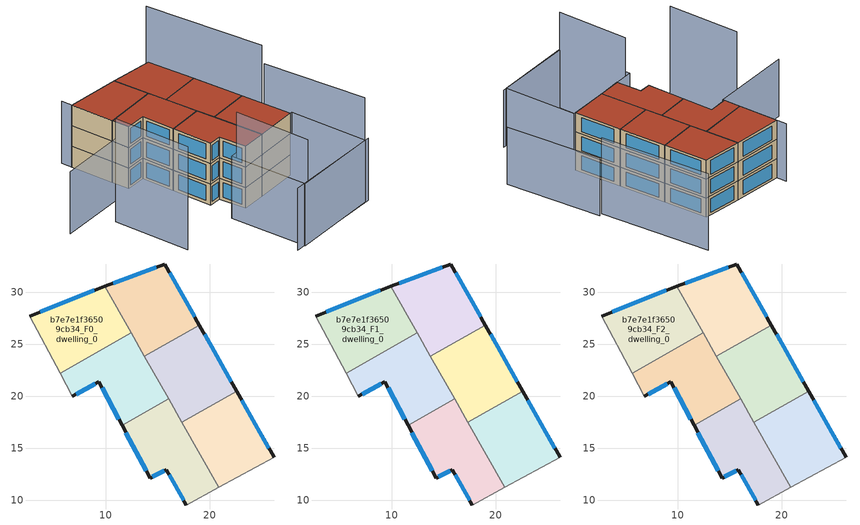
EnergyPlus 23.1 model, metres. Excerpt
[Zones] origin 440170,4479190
b7e7e1f36509cb34_F0_dwelling_0
 floor ground (EU_floor_Construction): 9.91,30.56 12.46,26.08 5.62,22.21 2.72,27.7 z0
 wall outside (EU_wall_Construction): 9.91,30.56 2.72,27.7 z0:3
 wall adiabatic (EU_wall_Construction): 2.72,27.7 5.62,22.21 z0:3
 wall to b7e7e1f36509cb34_F0_dwelling_1 (EU_wall_Construction): 5.62,22.21 12.46,26.08 z0:3
 wall to b7e7e1f36509cb34_F0_dwelling_3 (EU_wall_Construction): 12.46,26.08 9.92,30.56 z0:3
 window (EU_Window_Construction): 8.91,30.16 3.71,28.09 z0.42:2.58
b7e7e1f36509cb34_F0_dwelling_1
 floor ground (EU_floor_Construction): 12.46,26.08 16.05,19.73 11.57,17.2 9.36,21.37 6.8,19.99 5.62,22.21 z0
 wall outside (EU_wall_Construction): 6.8,19.99 9.36,21.37 11.57,17.2 z0:3
 wall adiabatic (EU_wall_Construction): 5.62,22.21 6.8,19.99 z0:3
 wall to b7e7e1f36509cb34_F0_dwelling_2 (EU_wall_Construction): 11.57,17.2 16.05,19.73 z0:3
 wall to b7e7e1f36509cb34_F0_dwelling_4 (EU_wall_Construction): 16.05,19.73 13.73,23.82 z0:3
 wall to b7e7e1f36509cb34_F0_dwelling_3 (EU_wall_Construction): 13.73,23.82 12.46,26.08 z0:3
 window (EU_Window_Construction): 7.16,20.18 9,21.18 / 9.66,20.79 11.27,17.78 z0.42:2.58
b7e7e1f36509cb34_F0_dwelling_2
 floor ground (EU_floor_Construction): 16.05,19.73 20.86,11.21 17.77,9.53 15.83,12.93 14.28,12.12 11.57,17.2 z0
 wall outside (EU_wall_Construction): 11.57,17.2 14.28,12.12 15.83,12.93 17.77,9.53 z0:3
 wall adiabatic (EU_wall_Construction): 17.77,9.53 20.86,11.21 z0:3
 wall to b7e7e1f36509cb34_F0_dwelling_5 (EU_wall_Construction): 20.86,11.21 17.31,17.49 z0:3
 wall to b7e7e1f36509cb34_F0_dwelling_4 (EU_wall_Construction): 17.31,17.49 16.05,19.73 z0:3
 window (EU_Window_Construction): 14.49,12.23 15.62,12.81 / 11.95,16.49 13.9,12.82 / 16.1,12.45 17.5,10 z0.42:2.58
b7e7e1f36509cb34_F0_dwelling_3
 floor ground (EU_floor_Construction): 15.69,32.71 19.02,26.81 13.73,23.82 9.92,30.56 z0
 wall outside (EU_wall_Construction): 19.02,26.81 15.69,32.71 9.92,30.56 z0:3
 wall to b7e7e1f36509cb34_F0_dwelling_4 (EU_wall_Construction): 13.73,23.82 19.02,26.81 z0:3
 window (EU_Window_Construction): 14.89,32.41 10.72,30.86 / 18.56,27.63 16.15,31.89 z0.42:2.58
b7e7e1f36509cb34_F0_dwelling_4
 floor ground (EU_floor_Construction): 19.02,26.81 22.6,20.48 17.31,17.49 13.73,23.82 z0
 wall outside (EU_wall_Construction): 22.6,20.48 19.02,26.81 z0:3
 wall to b7e7e1f36509cb34_F0_dwelling_5 (EU_wall_Construction): 17.31,17.49 22.6,20.48 z0:3
 window (EU_Window_Construction): 22.1,21.36 19.52,25.93 z0.42:2.58
b7e7e1f36509cb34_F0_dwelling_5
 floor ground (EU_floor_Construction): 22.6,20.48 26.2,14.12 20.86,11.21 17.31,17.49 z0
 wall outside (EU_wall_Construction): 26.2,14.12 22.6,20.48 z0:3
 wall adiabatic (EU_wall_Construction): 20.86,11.21 26.2,14.12 z0:3
 window (EU_Window_Construction): 25.7,15 23.1,19.6 z0.42:2.58
b7e7e1f36509cb34_F1_dwelling_0
 floor to b7e7e1f36509cb34_F0_dwelling_0 (EU_floor_Construction): 9.91,30.56 12.46,26.08 5.62,22.21 2.72,27.7 z3
 wall outside (EU_wall_Construction): 9.91,30.56 2.72,27.7 z3:6
 wall adiabatic (EU_wall_Construction): 2.72,27.7 5.62,22.21 z3:6
 wall to b7e7e1f36509cb34_F1_dwelling_1 (EU_wall_Construction): 5.62,22.21 12.46,26.08 z3:6
 wall to b7e7e1f36509cb34_F1_dwelling_3 (EU_wall_Construction): 12.46,26.08 9.92,30.56 z3:6
 window (EU_Window_Construction): 8.91,30.16 3.71,28.09 z3.42:5.58
b7e7e1f36509cb34_F1_dwelling_1
 floor to b7e7e1f36509cb34_F0_dwelling_1 (EU_floor_Construction): 12.46,26.08 16.05,19.73 11.57,17.2 9.36,21.37 6.8,19.99 5.62,22.21 z3
 wall outside (EU_wall_Construction): 6.8,19.99 9.36,21.37 11.57,17.2 z3:6
 wall adiabatic (EU_wall_Construction): 5.62,22.21 6.8,19.99 z3:6
 wall to b7e7e1f36509cb34_F1_dwelling_2 (EU_wall_Construction): 11.57,17.2 16.05,19.73 z3:6
 wall to b7e7e1f36509cb34_F1_dwelling_4 (EU_wall_Construction): 16.05,19.73 13.73,23.82 z3:6
 wall to b7e7e1f36509cb34_F1_dwelling_3 (EU_wall_Construction): 13.73,23.82 12.46,26.08 z3:6
 window (EU_Window_Construction): 7.16,20.18 9,21.18 / 9.66,20.79 11.27,17.78 z3.42:5.58
b7e7e1f36509cb34_F1_dwelling_2
 floor to b7e7e1f36509cb34_F0_dwelling_2 (EU_floor_Construction): 16.05,19.73 20.86,11.21 17.77,9.53 15.83,12.93 14.28,12.12 11.57,17.2 z3
 wall outside (EU_wall_Construction): 11.57,17.2 14.28,12.12 15.83,12.93 17.77,9.53 z3:6
 wall adiabatic (EU_wall_Construction): 17.77,9.53 20.86,11.21 z3:6
 wall to b7e7e1f36509cb34_F1_dwelling_5 (EU_wall_Construction): 20.86,11.21 17.31,17.49 z3:6
 wall to b7e7e1f36509cb34_F1_dwelling_4 (EU_wall_Construction): 17.31,17.49 16.05,19.73 z3:6
 window (EU_Window_Construction): 14.49,12.23 15.62,12.81 / 11.95,16.49 13.9,12.82 / 16.1,12.45 17.5,10 z3.42:5.58
b7e7e1f36509cb34_F1_dwelling_3
 floor to b7e7e1f36509cb34_F0_dwelling_3 (EU_floor_Construction): 15.69,32.71 19.02,26.81 13.73,23.82 9.92,30.56 z3
 wall outside (EU_wall_Construction): 19.02,26.81 15.69,32.71 9.92,30.56 z3:6
 wall to b7e7e1f36509cb34_F1_dwelling_4 (EU_wall_Construction): 13.73,23.82 19.02,26.81 z3:6
 window (EU_Window_Construction): 14.89,32.41 10.72,30.86 / 18.56,27.63 16.15,31.89 z3.42:5.58
b7e7e1f36509cb34_F1_dwelling_4
 floor to b7e7e1f36509cb34_F0_dwelling_4 (EU_floor_Construction): 19.02,26.81 22.6,20.48 17.31,17.49 13.73,23.82 z3
 wall outside (EU_wall_Construction): 22.6,20.48 19.02,26.81 z3:6
 wall to b7e7e1f36509cb34_F1_dwelling_5 (EU_wall_Construction): 17.31,17.49 22.6,20.48 z3:6
 window (EU_Window_Construction): 22.1,21.36 19.52,25.93 z3.42:5.58
b7e7e1f36509cb34_F1_dwelling_5
 floor to b7e7e1f36509cb34_F0_dwelling_5 (EU_floor_Construction): 22.6,20.48 26.2,14.12 20.86,11.21 17.31,17.49 z3
 wall outside (EU_wall_Construction): 26.2,14.12 22.6,20.48 z3:6
 wall adiabatic (EU_wall_Construction): 20.86,11.21 26.2,14.12 z3:6
 window (EU_Window_Construction): 25.7,15 23.1,19.6 z3.42:5.58
b7e7e1f36509cb34_F2_dwelling_0
 floor to b7e7e1f36509cb34_F1_dwelling_0 (EU_floor_Construction): 9.91,30.56 12.46,26.08 5.62,22.21 2.72,27.7 z6
 wall outside (EU_wall_Construction): 9.91,30.56 2.72,27.7 z6:9
 wall adiabatic (EU_wall_Construction): 2.72,27.7 5.62,22.21 z6:9
 wall to b7e7e1f36509cb34_F2_dwelling_1 (EU_wall_Construction): 5.62,22.21 12.46,26.08 z6:9
 wall to b7e7e1f36509cb34_F2_dwelling_3 (EU_wall_Construction): 12.46,26.08 9.92,30.56 z6:9
 window (EU_Window_Construction): 8.91,30.16 3.71,28.09 z6.42:8.58
 roof outside (EU_roof_Construction): 12.46,26.08 9.91,30.56 2.72,27.7 5.62,22.21 z9
b7e7e1f36509cb34_F2_dwelling_1
 floor to b7e7e1f36509cb34_F1_dwelling_1 (EU_floor_Construction): 12.46,26.08 16.05,19.73 11.57,17.2 9.36,21.37 6.8,19.99 5.62,22.21 z6
 wall outside (EU_wall_Construction): 6.8,19.99 9.36,21.37 11.57,17.2 z6:9
 wall adiabatic (EU_wall_Construction): 5.62,22.21 6.8,19.99 z6:9
 wall to b7e7e1f36509cb34_F2_dwelling_2 (EU_wall_Construction): 11.57,17.2 16.05,19.73 z6:9
 wall to b7e7e1f36509cb34_F2_dwelling_4 (EU_wall_Construction): 16.05,19.73 13.73,23.82 z6:9
 wall to b7e7e1f36509cb34_F2_dwelling_3 (EU_wall_Construction): 13.73,23.82 12.46,26.08 z6:9
 window (EU_Window_Construction): 7.16,20.18 9,21.18 / 9.66,20.79 11.27,17.78 z6.42:8.58
 roof outside (EU_roof_Construction): 16.05,19.73 12.46,26.08 5.62,22.21 6.8,19.99 9.36,21.37 11.57,17.2 z9
b7e7e1f36509cb34_F2_dwelling_2
 floor to b7e7e1f36509cb34_F1_dwelling_2 (EU_floor_Construction): 16.05,19.73 20.86,11.21 17.77,9.53 15.83,12.93 14.28,12.12 11.57,17.2 z6
 wall outside (EU_wall_Construction): 11.57,17.2 14.28,12.12 15.83,12.93 17.77,9.53 z6:9
 wall adiabatic (EU_wall_Construction): 17.77,9.53 20.86,11.21 z6:9
 wall to b7e7e1f36509cb34_F2_dwelling_5 (EU_wall_Construction): 20.86,11.21 17.31,17.49 z6:9
 wall to b7e7e1f36509cb34_F2_dwelling_4 (EU_wall_Construction): 17.31,17.49 16.05,19.73 z6:9
 window (EU_Window_Construction): 14.49,12.23 15.62,12.81 / 11.95,16.49 13.9,12.82 / 16.1,12.45 17.5,10 z6.42:8.58
 roof outside (EU_roof_Construction): 20.86,11.21 16.05,19.73 11.57,17.2 14.28,12.12 15.83,12.93 17.77,9.53 z9
b7e7e1f36509cb34_F2_dwelling_3
 floor to b7e7e1f36509cb34_F1_dwelling_3 (EU_floor_Construction): 15.69,32.71 19.02,26.81 13.73,23.82 9.92,30.56 z6
 wall outside (EU_wall_Construction): 19.02,26.81 15.69,32.71 9.92,30.56 z6:9
 wall to b7e7e1f36509cb34_F2_dwelling_4 (EU_wall_Construction): 13.73,23.82 19.02,26.81 z6:9
 window (EU_Window_Construction): 14.89,32.41 10.72,30.86 / 18.56,27.63 16.15,31.89 z6.42:8.58
 roof outside (EU_roof_Construction): 19.02,26.81 15.69,32.71 9.92,30.56 13.73,23.82 z9
b7e7e1f36509cb34_F2_dwelling_4
 floor to b7e7e1f36509cb34_F1_dwelling_4 (EU_floor_Construction): 19.02,26.81 22.6,20.48 17.31,17.49 13.73,23.82 z6
 wall outside (EU_wall_Construction): 22.6,20.48 19.02,26.81 z6:9
 wall to b7e7e1f36509cb34_F2_dwelling_5 (EU_wall_Construction): 17.31,17.49 22.6,20.48 z6:9
 window (EU_Window_Construction): 22.1,21.36 19.52,25.93 z6.42:8.58
 roof outside (EU_roof_Construction): 22.6,20.48 19.02,26.81 13.73,23.82 17.31,17.49 z9
b7e7e1f36509cb34_F2_dwelling_5
 floor to b7e7e1f36509cb34_F1_dwelling_5 (EU_floor_Construction): 22.6,20.48 26.2,14.12 20.86,11.21 17.31,17.49 z6
 wall outside (EU_wall_Construction): 26.2,14.12 22.6,20.48 z6:9
 wall adiabatic (EU_wall_Construction): 20.86,11.21 26.2,14.12 z6:9
 window (EU_Window_Construction): 25.7,15 23.1,19.6 z6.42:8.58
 roof outside (EU_roof_Construction): 26.2,14.12 22.6,20.48 17.31,17.49 20.86,11.21 z9
shading: 16.06,8.54 21.1,-1.15 / 1.93,13.68 7.05,3.85 z0:15; 19.27,-2.13 32.28,4.65 / 1.99,29.05 6.97,19.74 / 6.97,19.74 -4.35,13.69 / 36.03,13.39 28.38,26.03 / 15.22,8.21 26.47,14.27 / 26.47,14.27 31.78,4.4 / 31.78,4.4 20.54,-1.66 / 20.54,-1.66 15.22,8.21 z0:9; 27.94,25.76 19.12,40.33 z0:12
[Building]
EU S2 Campaign: North Axis=0; Terrain=City; Solar Distribution=FullExterior
[Site:Location]
Madrid: Latitude=40.5; Longitude=-3.5; Time Zone=1; Elevation=609
[SizingPeriod:WeatherFileDays]
AnnualSizingPeriod: Begin Month=1; Begin Day of Month=1; End Month=12; End Day of Month=31; Day of Week for Start Day=Monday; Use Weather File Daylight Saving Period=No; Use Weather File Rain and Snow Indicators=No
[MATERIAL]
EU_InternalMass_Material: Roughness=MediumRough; Thickness=0.1; Conductivity=1; Density=1800; Specific Heat=900; Thermal Absorptance=0.9; Solar Absorptance=0.7; Visible Absorptance=0.7
[MATERIAL:NOMASS] Roughness=MediumRough; Thermal Absorptance=0.9; Solar Absorptance=0.7; Visible Absorptance=0.7
Name | Thermal Resistance
EU_wall_NoMass | 1.60022
EU_roof_NoMass | 1.57597
EU_floor_NoMass | 0.470652
[WINDOWMATERIAL:SIMPLEGLAZINGSYSTEM]
EU_Window_SimpleGlazing: UFactor=3.28802; Solar Heat Gain Coefficient=0.85; Visible Transmittance=0.85
[CONSTRUCTION]
EU_wall_Construction: EU_wall_NoMass
EU_roof_Construction: EU_roof_NoMass
EU_floor_Construction: EU_floor_NoMass
EU_InternalMass_Construction: EU_InternalMass_Material
EU_Window_Construction: EU_Window_SimpleGlazing
[ZONE] Type=1; Multiplier=1; Ceiling Height=autocalculate; Floor Area=autocalculate; Part of Total Floor Area=Yes
Name | Volume
b7e7e1f36509cb34_F0_dwelling_0; b7e7e1f36509cb34_F1_dwelling_0; b7e7e1f36509cb34_F2_dwelling_0 | 132.374
b7e7e1f36509cb34_F0_dwelling_1; b7e7e1f36509cb34_F1_dwelling_1; b7e7e1f36509cb34_F2_dwelling_1 | 132.436
b7e7e1f36509cb34_F0_dwelling_2; b7e7e1f36509cb34_F1_dwelling_2; b7e7e1f36509cb34_F2_dwelling_2 | 132.438
b7e7e1f36509cb34_F0_dwelling_3; b7e7e1f36509cb34_F1_dwelling_3; b7e7e1f36509cb34_F2_dwelling_3 | 132.413
b7e7e1f36509cb34_F0_dwelling_4; b7e7e1f36509cb34_F1_dwelling_4; b7e7e1f36509cb34_F2_dwelling_4 | 132.43
b7e7e1f36509cb34_F0_dwelling_5; b7e7e1f36509cb34_F1_dwelling_5; b7e7e1f36509cb34_F2_dwelling_5 | 132.42
[INTERNALMASS] Construction=EU_InternalMass_Construction
Name | Zone or ZoneList | Surface Area
b7e7e1f36509cb34_F0_dwelling_0_EU_InternalMass | b7e7e1f36509cb34_F0_dwelling_0 | 44.1486
b7e7e1f36509cb34_F0_dwelling_1_EU_InternalMass | b7e7e1f36509cb34_F0_dwelling_1 | 44.1453
b7e7e1f36509cb34_F0_dwelling_2_EU_InternalMass | b7e7e1f36509cb34_F0_dwelling_2 | 44.1463
b7e7e1f36509cb34_F0_dwelling_3_EU_InternalMass | b7e7e1f36509cb34_F0_dwelling_3 | 44.1377
b7e7e1f36509cb34_F0_dwelling_4_EU_InternalMass | b7e7e1f36509cb34_F0_dwelling_4 | 44.1432
b7e7e1f36509cb34_F0_dwelling_5_EU_InternalMass | b7e7e1f36509cb34_F0_dwelling_5 | 44.1402
b7e7e1f36509cb34_F1_dwelling_0_EU_InternalMass | b7e7e1f36509cb34_F1_dwelling_0 | 44.1486
b7e7e1f36509cb34_F1_dwelling_1_EU_InternalMass | b7e7e1f36509cb34_F1_dwelling_1 | 44.1453
b7e7e1f36509cb34_F1_dwelling_2_EU_InternalMass | b7e7e1f36509cb34_F1_dwelling_2 | 44.1463
b7e7e1f36509cb34_F1_dwelling_3_EU_InternalMass | b7e7e1f36509cb34_F1_dwelling_3 | 44.1377
b7e7e1f36509cb34_F1_dwelling_4_EU_InternalMass | b7e7e1f36509cb34_F1_dwelling_4 | 44.1432
b7e7e1f36509cb34_F1_dwelling_5_EU_InternalMass | b7e7e1f36509cb34_F1_dwelling_5 | 44.1402
b7e7e1f36509cb34_F2_dwelling_0_EU_InternalMass | b7e7e1f36509cb34_F2_dwelling_0 | 44.1486
b7e7e1f36509cb34_F2_dwelling_1_EU_InternalMass | b7e7e1f36509cb34_F2_dwelling_1 | 44.1453
b7e7e1f36509cb34_F2_dwelling_2_EU_InternalMass | b7e7e1f36509cb34_F2_dwelling_2 | 44.1463
b7e7e1f36509cb34_F2_dwelling_3_EU_InternalMass | b7e7e1f36509cb34_F2_dwelling_3 | 44.1377
b7e7e1f36509cb34_F2_dwelling_4_EU_InternalMass | b7e7e1f36509cb34_F2_dwelling_4 | 44.1432
b7e7e1f36509cb34_F2_dwelling_5_EU_InternalMass | b7e7e1f36509cb34_F2_dwelling_5 | 44.1402
[OTHEREQUIPMENT] Fuel Type=Electricity; Design Level Calculation Method=Watts/Area; Power per Zone Floor Area=1; Fraction Latent=0; Fraction Radiant=0; Fraction Lost=0; Carbon Dioxide Generation Rate=0; EndUse Subcategory=EU_Step8_InternalGains
Name | Zone or ZoneList or Space or SpaceList | Schedule
EU_Step8_InternalGain_b7e7e1f36509cb34_F0_dwelling_0_f000 | b7e7e1f36509cb34_F0_dwelling_0 | EU_Step8_GainSchedule_b7e7e1f36509cb34_F0_dwelling_0_f000
EU_Step8_InternalGain_b7e7e1f36509cb34_F0_dwelling_1_f000 | b7e7e1f36509cb34_F0_dwelling_1 | EU_Step8_GainSchedule_b7e7e1f36509cb34_F0_dwelling_1_f000
EU_Step8_InternalGain_b7e7e1f36509cb34_F0_dwelling_2_f000 | b7e7e1f36509cb34_F0_dwelling_2 | EU_Step8_GainSchedule_b7e7e1f36509cb34_F0_dwelling_2_f000
EU_Step8_InternalGain_b7e7e1f36509cb34_F0_dwelling_3_f000 | b7e7e1f36509cb34_F0_dwelling_3 | EU_Step8_GainSchedule_b7e7e1f36509cb34_F0_dwelling_3_f000
EU_Step8_InternalGain_b7e7e1f36509cb34_F0_dwelling_4_f000 | b7e7e1f36509cb34_F0_dwelling_4 | EU_Step8_GainSchedule_b7e7e1f36509cb34_F0_dwelling_4_f000
EU_Step8_InternalGain_b7e7e1f36509cb34_F0_dwelling_5_f000 | b7e7e1f36509cb34_F0_dwelling_5 | EU_Step8_GainSchedule_b7e7e1f36509cb34_F0_dwelling_5_f000
EU_Step8_InternalGain_b7e7e1f36509cb34_F1_dwelling_0_f000 | b7e7e1f36509cb34_F1_dwelling_0 | EU_Step8_GainSchedule_b7e7e1f36509cb34_F1_dwelling_0_f000
EU_Step8_InternalGain_b7e7e1f36509cb34_F1_dwelling_1_f000 | b7e7e1f36509cb34_F1_dwelling_1 | EU_Step8_GainSchedule_b7e7e1f36509cb34_F1_dwelling_1_f000
EU_Step8_InternalGain_b7e7e1f36509cb34_F1_dwelling_2_f000 | b7e7e1f36509cb34_F1_dwelling_2 | EU_Step8_GainSchedule_b7e7e1f36509cb34_F1_dwelling_2_f000
EU_Step8_InternalGain_b7e7e1f36509cb34_F1_dwelling_3_f000 | b7e7e1f36509cb34_F1_dwelling_3 | EU_Step8_GainSchedule_b7e7e1f36509cb34_F1_dwelling_3_f000
EU_Step8_InternalGain_b7e7e1f36509cb34_F1_dwelling_4_f000 | b7e7e1f36509cb34_F1_dwelling_4 | EU_Step8_GainSchedule_b7e7e1f36509cb34_F1_dwelling_4_f000
EU_Step8_InternalGain_b7e7e1f36509cb34_F1_dwelling_5_f000 | b7e7e1f36509cb34_F1_dwelling_5 | EU_Step8_GainSchedule_b7e7e1f36509cb34_F1_dwelling_5_f000
EU_Step8_InternalGain_b7e7e1f36509cb34_F2_dwelling_0_f000 | b7e7e1f36509cb34_F2_dwelling_0 | EU_Step8_GainSchedule_b7e7e1f36509cb34_F2_dwelling_0_f000
EU_Step8_InternalGain_b7e7e1f36509cb34_F2_dwelling_1_f000 | b7e7e1f36509cb34_F2_dwelling_1 | EU_Step8_GainSchedule_b7e7e1f36509cb34_F2_dwelling_1_f000
EU_Step8_InternalGain_b7e7e1f36509cb34_F2_dwelling_2_f000 | b7e7e1f36509cb34_F2_dwelling_2 | EU_Step8_GainSchedule_b7e7e1f36509cb34_F2_dwelling_2_f000
EU_Step8_InternalGain_b7e7e1f36509cb34_F2_dwelling_3_f000 | b7e7e1f36509cb34_F2_dwelling_3 | EU_Step8_GainSchedule_b7e7e1f36509cb34_F2_dwelling_3_f000
EU_Step8_InternalGain_b7e7e1f36509cb34_F2_dwelling_4_f000 | b7e7e1f36509cb34_F2_dwelling_4 | EU_Step8_GainSchedule_b7e7e1f36509cb34_F2_dwelling_4_f000
EU_Step8_InternalGain_b7e7e1f36509cb34_F2_dwelling_5_f000 | b7e7e1f36509cb34_F2_dwelling_5 | EU_Step8_GainSchedule_b7e7e1f36509cb34_F2_dwelling_5_f000
[ZONEVENTILATION:DESIGNFLOWRATE] Schedule=EU_AlwaysOn; Design Flow Rate Calculation Method=AirChanges/Hour; Air Changes per Hour=0.480704; Ventilation Type=Natural; Fan Pressure Rise=0; Fan Total Efficiency=1; Constant Term Coefficient=1; Temperature Term Coefficient=0; Velocity Term Coefficient=0; Velocity Squared Term Coefficient=0; Minimum Indoor Temperature=-100; Maximum Indoor Temperature=100; Delta Temperature=-100; Minimum Outdoor Temperature=-100; Maximum Outdoor Temperature=100; Maximum Wind Speed=40
Name | Zone or ZoneList or Space or SpaceList
EU_ConstantAir_b7e7e1f36509cb34_F0_dwelling_0 | b7e7e1f36509cb34_F0_dwelling_0
EU_ConstantAir_b7e7e1f36509cb34_F0_dwelling_1 | b7e7e1f36509cb34_F0_dwelling_1
EU_ConstantAir_b7e7e1f36509cb34_F0_dwelling_2 | b7e7e1f36509cb34_F0_dwelling_2
EU_ConstantAir_b7e7e1f36509cb34_F0_dwelling_3 | b7e7e1f36509cb34_F0_dwelling_3
EU_ConstantAir_b7e7e1f36509cb34_F0_dwelling_4 | b7e7e1f36509cb34_F0_dwelling_4
EU_ConstantAir_b7e7e1f36509cb34_F0_dwelling_5 | b7e7e1f36509cb34_F0_dwelling_5
EU_ConstantAir_b7e7e1f36509cb34_F1_dwelling_0 | b7e7e1f36509cb34_F1_dwelling_0
EU_ConstantAir_b7e7e1f36509cb34_F1_dwelling_1 | b7e7e1f36509cb34_F1_dwelling_1
EU_ConstantAir_b7e7e1f36509cb34_F1_dwelling_2 | b7e7e1f36509cb34_F1_dwelling_2
EU_ConstantAir_b7e7e1f36509cb34_F1_dwelling_3 | b7e7e1f36509cb34_F1_dwelling_3
EU_ConstantAir_b7e7e1f36509cb34_F1_dwelling_4 | b7e7e1f36509cb34_F1_dwelling_4
EU_ConstantAir_b7e7e1f36509cb34_F1_dwelling_5 | b7e7e1f36509cb34_F1_dwelling_5
EU_ConstantAir_b7e7e1f36509cb34_F2_dwelling_0 | b7e7e1f36509cb34_F2_dwelling_0
EU_ConstantAir_b7e7e1f36509cb34_F2_dwelling_1 | b7e7e1f36509cb34_F2_dwelling_1
EU_ConstantAir_b7e7e1f36509cb34_F2_dwelling_2 | b7e7e1f36509cb34_F2_dwelling_2
EU_ConstantAir_b7e7e1f36509cb34_F2_dwelling_3 | b7e7e1f36509cb34_F2_dwelling_3
EU_ConstantAir_b7e7e1f36509cb34_F2_dwelling_4 | b7e7e1f36509cb34_F2_dwelling_4
EU_ConstantAir_b7e7e1f36509cb34_F2_dwelling_5 | b7e7e1f36509cb34_F2_dwelling_5
[HVACTEMPLATE:THERMOSTAT] Constant Heating Setpoint=20; Constant Cooling Setpoint=50
EU_HeatOnly_b7e7e1f36509cb34_F0_dwelling_0; EU_HeatOnly_b7e7e1f36509cb34_F0_dwelling_1; EU_HeatOnly_b7e7e1f36509cb34_F0_dwelling_2; EU_HeatOnly_b7e7e1f36509cb34_F0_dwelling_3; EU_HeatOnly_b7e7e1f36509cb34_F0_dwelling_4; EU_HeatOnly_b7e7e1f36509cb34_F0_dwelling_5; EU_HeatOnly_b7e7e1f36509cb34_F1_dwelling_0; EU_HeatOnly_b7e7e1f36509cb34_F1_dwelling_1; EU_HeatOnly_b7e7e1f36509cb34_F1_dwelling_2; EU_HeatOnly_b7e7e1f36509cb34_F1_dwelling_3; EU_HeatOnly_b7e7e1f36509cb34_F1_dwelling_4; EU_HeatOnly_b7e7e1f36509cb34_F1_dwelling_5; EU_HeatOnly_b7e7e1f36509cb34_F2_dwelling_0; EU_HeatOnly_b7e7e1f36509cb34_F2_dwelling_1; EU_HeatOnly_b7e7e1f36509cb34_F2_dwelling_2; EU_HeatOnly_b7e7e1f36509cb34_F2_dwelling_3; EU_HeatOnly_b7e7e1f36509cb34_F2_dwelling_4; EU_HeatOnly_b7e7e1f36509cb34_F2_dwelling_5
[HVACTEMPLATE:ZONE:IDEALLOADSAIRSYSTEM] System Availability Schedule=EU_AlwaysOn; Maximum Heating Supply Air Temperature=50; Minimum Cooling Supply Air Temperature=13; Maximum Heating Supply Air Humidity Ratio=0.0156; Minimum Cooling Supply Air Humidity Ratio=0.0077; Heating Limit=NoLimit; Cooling Limit=NoLimit; Heating Availability Schedule=EU_AlwaysOn; Cooling Availability Schedule=EU_CoolingOff; Dehumidification Control Type=ConstantSensibleHeatRatio; Cooling Sensible Heat Ratio=0.7; Dehumidification Setpoint=60; Humidification Control Type=None; Humidification Setpoint=30; Outdoor Air Method=None; Outdoor Air Flow Rate per Person=0.00944; Outdoor Air Flow Rate per Zone Floor Area=0; Outdoor Air Flow Rate per Zone=0; Demand Controlled Ventilation Type=None; Outdoor Air Economizer Type=NoEconomizer; Heat Recovery Type=None; Sensible Heat Recovery Effectiveness=0.7; Latent Heat Recovery Effectiveness=0.65
Name | Template Thermostat
b7e7e1f36509cb34_F0_dwelling_0 | EU_HeatOnly_b7e7e1f36509cb34_F0_dwelling_0
b7e7e1f36509cb34_F0_dwelling_1 | EU_HeatOnly_b7e7e1f36509cb34_F0_dwelling_1
b7e7e1f36509cb34_F0_dwelling_2 | EU_HeatOnly_b7e7e1f36509cb34_F0_dwelling_2
b7e7e1f36509cb34_F0_dwelling_3 | EU_HeatOnly_b7e7e1f36509cb34_F0_dwelling_3
b7e7e1f36509cb34_F0_dwelling_4 | EU_HeatOnly_b7e7e1f36509cb34_F0_dwelling_4
b7e7e1f36509cb34_F0_dwelling_5 | EU_HeatOnly_b7e7e1f36509cb34_F0_dwelling_5
b7e7e1f36509cb34_F1_dwelling_0 | EU_HeatOnly_b7e7e1f36509cb34_F1_dwelling_0
b7e7e1f36509cb34_F1_dwelling_1 | EU_HeatOnly_b7e7e1f36509cb34_F1_dwelling_1
b7e7e1f36509cb34_F1_dwelling_2 | EU_HeatOnly_b7e7e1f36509cb34_F1_dwelling_2
b7e7e1f36509cb34_F1_dwelling_3 | EU_HeatOnly_b7e7e1f36509cb34_F1_dwelling_3
b7e7e1f36509cb34_F1_dwelling_4 | EU_HeatOnly_b7e7e1f36509cb34_F1_dwelling_4
b7e7e1f36509cb34_F1_dwelling_5 | EU_HeatOnly_b7e7e1f36509cb34_F1_dwelling_5
b7e7e1f36509cb34_F2_dwelling_0 | EU_HeatOnly_b7e7e1f36509cb34_F2_dwelling_0
b7e7e1f36509cb34_F2_dwelling_1 | EU_HeatOnly_b7e7e1f36509cb34_F2_dwelling_1
b7e7e1f36509cb34_F2_dwelling_2 | EU_HeatOnly_b7e7e1f36509cb34_F2_dwelling_2
b7e7e1f36509cb34_F2_dwelling_3 | EU_HeatOnly_b7e7e1f36509cb34_F2_dwelling_3
b7e7e1f36509cb34_F2_dwelling_4 | EU_HeatOnly_b7e7e1f36509cb34_F2_dwelling_4
b7e7e1f36509cb34_F2_dwelling_5 | EU_HeatOnly_b7e7e1f36509cb34_F2_dwelling_5
[SIZING:ZONE] Zone Cooling Design Supply Air Temperature Input Method=SupplyAirTemperature; Zone Cooling Design Supply Air Temperature=13; Zone Heating Design Supply Air Temperature Input Method=SupplyAirTemperature; Zone Heating Design Supply Air Temperature=50; Zone Cooling Design Supply Air Humidity Ratio=0.008; Zone Heating Design Supply Air Humidity Ratio=0.008; Cooling Design Air Flow Method=DesignDay; Cooling Design Air Flow Rate=0; Cooling Minimum Air Flow per Zone Floor Area=0.000762; Cooling Minimum Air Flow=0; Cooling Minimum Air Flow Fraction=0.2; Heating Design Air Flow Method=DesignDay; Heating Design Air Flow Rate=0; Heating Maximum Air Flow per Zone Floor Area=0.002032; Heating Maximum Air Flow=0.141576; Heating Maximum Air Flow Fraction=0.3; Account for Dedicated Outdoor Air System=No; Dedicated Outdoor Air System Control Strategy=NeutralSupplyAir; Dedicated Outdoor Air Low Setpoint Temperature for Design=autosize; Dedicated Outdoor Air High Setpoint Temperature for Design=autosize; Zone Load Sizing Method=Sensible Load Only No Latent Load; Zone Latent Cooling Design Supply Air Humidity Ratio Input Method=HumidityRatioDifference; Zone Cooling Design Supply Air Humidity Ratio Difference=0.005; Zone Latent Heating Design Supply Air Humidity Ratio Input Method=HumidityRatioDifference; Zone Humidification Design Supply Air Humidity Ratio Difference=0.005
b7e7e1f36509cb34_F0_dwelling_0; b7e7e1f36509cb34_F0_dwelling_1; b7e7e1f36509cb34_F0_dwelling_2; b7e7e1f36509cb34_F0_dwelling_3; b7e7e1f36509cb34_F0_dwelling_4; b7e7e1f36509cb34_F0_dwelling_5; b7e7e1f36509cb34_F1_dwelling_0; b7e7e1f36509cb34_F1_dwelling_1; b7e7e1f36509cb34_F1_dwelling_2; b7e7e1f36509cb34_F1_dwelling_3; b7e7e1f36509cb34_F1_dwelling_4; b7e7e1f36509cb34_F1_dwelling_5; b7e7e1f36509cb34_F2_dwelling_0; b7e7e1f36509cb34_F2_dwelling_1; b7e7e1f36509cb34_F2_dwelling_2; b7e7e1f36509cb34_F2_dwelling_3; b7e7e1f36509cb34_F2_dwelling_4; b7e7e1f36509cb34_F2_dwelling_5
[SCHEDULE:CONSTANT]
Name | Hourly Value
EU_AlwaysOn | 1
EU_CoolingOff | 0
[SCHEDULE:FILE] Column Number=1; Rows to Skip at Top=0; Number of Hours of Data=8760; Column Separator=Comma; Interpolate to Timestep=No; Minutes per Item=60; Adjust Schedule for Daylight Savings=Yes
Name | File
EU_Step8_GainSchedule_b7e7e1f36509cb34_F0_dwelling_0_f000 | ../../schedules/b7e7e1f36509cb34/b7e7e1f36509cb34_F0_dwelling_0_f000_gain.csv
EU_Step8_GainSchedule_b7e7e1f36509cb34_F0_dwelling_1_f000 | ../../schedules/b7e7e1f36509cb34/b7e7e1f36509cb34_F0_dwelling_1_f000_gain.csv
EU_Step8_GainSchedule_b7e7e1f36509cb34_F0_dwelling_2_f000 | ../../schedules/b7e7e1f36509cb34/b7e7e1f36509cb34_F0_dwelling_2_f000_gain.csv
EU_Step8_GainSchedule_b7e7e1f36509cb34_F0_dwelling_3_f000 | ../../schedules/b7e7e1f36509cb34/b7e7e1f36509cb34_F0_dwelling_3_f000_gain.csv
EU_Step8_GainSchedule_b7e7e1f36509cb34_F0_dwelling_4_f000 | ../../schedules/b7e7e1f36509cb34/b7e7e1f36509cb34_F0_dwelling_4_f000_gain.csv
EU_Step8_GainSchedule_b7e7e1f36509cb34_F0_dwelling_5_f000 | ../../schedules/b7e7e1f36509cb34/b7e7e1f36509cb34_F0_dwelling_5_f000_gain.csv
EU_Step8_GainSchedule_b7e7e1f36509cb34_F1_dwelling_0_f000 | ../../schedules/b7e7e1f36509cb34/b7e7e1f36509cb34_F1_dwelling_0_f000_gain.csv
EU_Step8_GainSchedule_b7e7e1f36509cb34_F1_dwelling_1_f000 | ../../schedules/b7e7e1f36509cb34/b7e7e1f36509cb34_F1_dwelling_1_f000_gain.csv
EU_Step8_GainSchedule_b7e7e1f36509cb34_F1_dwelling_2_f000 | ../../schedules/b7e7e1f36509cb34/b7e7e1f36509cb34_F1_dwelling_2_f000_gain.csv
EU_Step8_GainSchedule_b7e7e1f36509cb34_F1_dwelling_3_f000 | ../../schedules/b7e7e1f36509cb34/b7e7e1f36509cb34_F1_dwelling_3_f000_gain.csv
EU_Step8_GainSchedule_b7e7e1f36509cb34_F1_dwelling_4_f000 | ../../schedules/b7e7e1f36509cb34/b7e7e1f36509cb34_F1_dwelling_4_f000_gain.csv
EU_Step8_GainSchedule_b7e7e1f36509cb34_F1_dwelling_5_f000 | ../../schedules/b7e7e1f36509cb34/b7e7e1f36509cb34_F1_dwelling_5_f000_gain.csv
EU_Step8_GainSchedule_b7e7e1f36509cb34_F2_dwelling_0_f000 | ../../schedules/b7e7e1f36509cb34/b7e7e1f36509cb34_F2_dwelling_0_f000_gain.csv
EU_Step8_GainSchedule_b7e7e1f36509cb34_F2_dwelling_1_f000 | ../../schedules/b7e7e1f36509cb34/b7e7e1f36509cb34_F2_dwelling_1_f000_gain.csv
EU_Step8_GainSchedule_b7e7e1f36509cb34_F2_dwelling_2_f000 | ../../schedules/b7e7e1f36509cb34/b7e7e1f36509cb34_F2_dwelling_2_f000_gain.csv
EU_Step8_GainSchedule_b7e7e1f36509cb34_F2_dwelling_3_f000 | ../../schedules/b7e7e1f36509cb34/b7e7e1f36509cb34_F2_dwelling_3_f000_gain.csv
EU_Step8_GainSchedule_b7e7e1f36509cb34_F2_dwelling_4_f000 | ../../schedules/b7e7e1f36509cb34/b7e7e1f36509cb34_F2_dwelling_4_f000_gain.csv
EU_Step8_GainSchedule_b7e7e1f36509cb34_F2_dwelling_5_f000 | ../../schedules/b7e7e1f36509cb34/b7e7e1f36509cb34_F2_dwelling_5_f000_gain.csv
